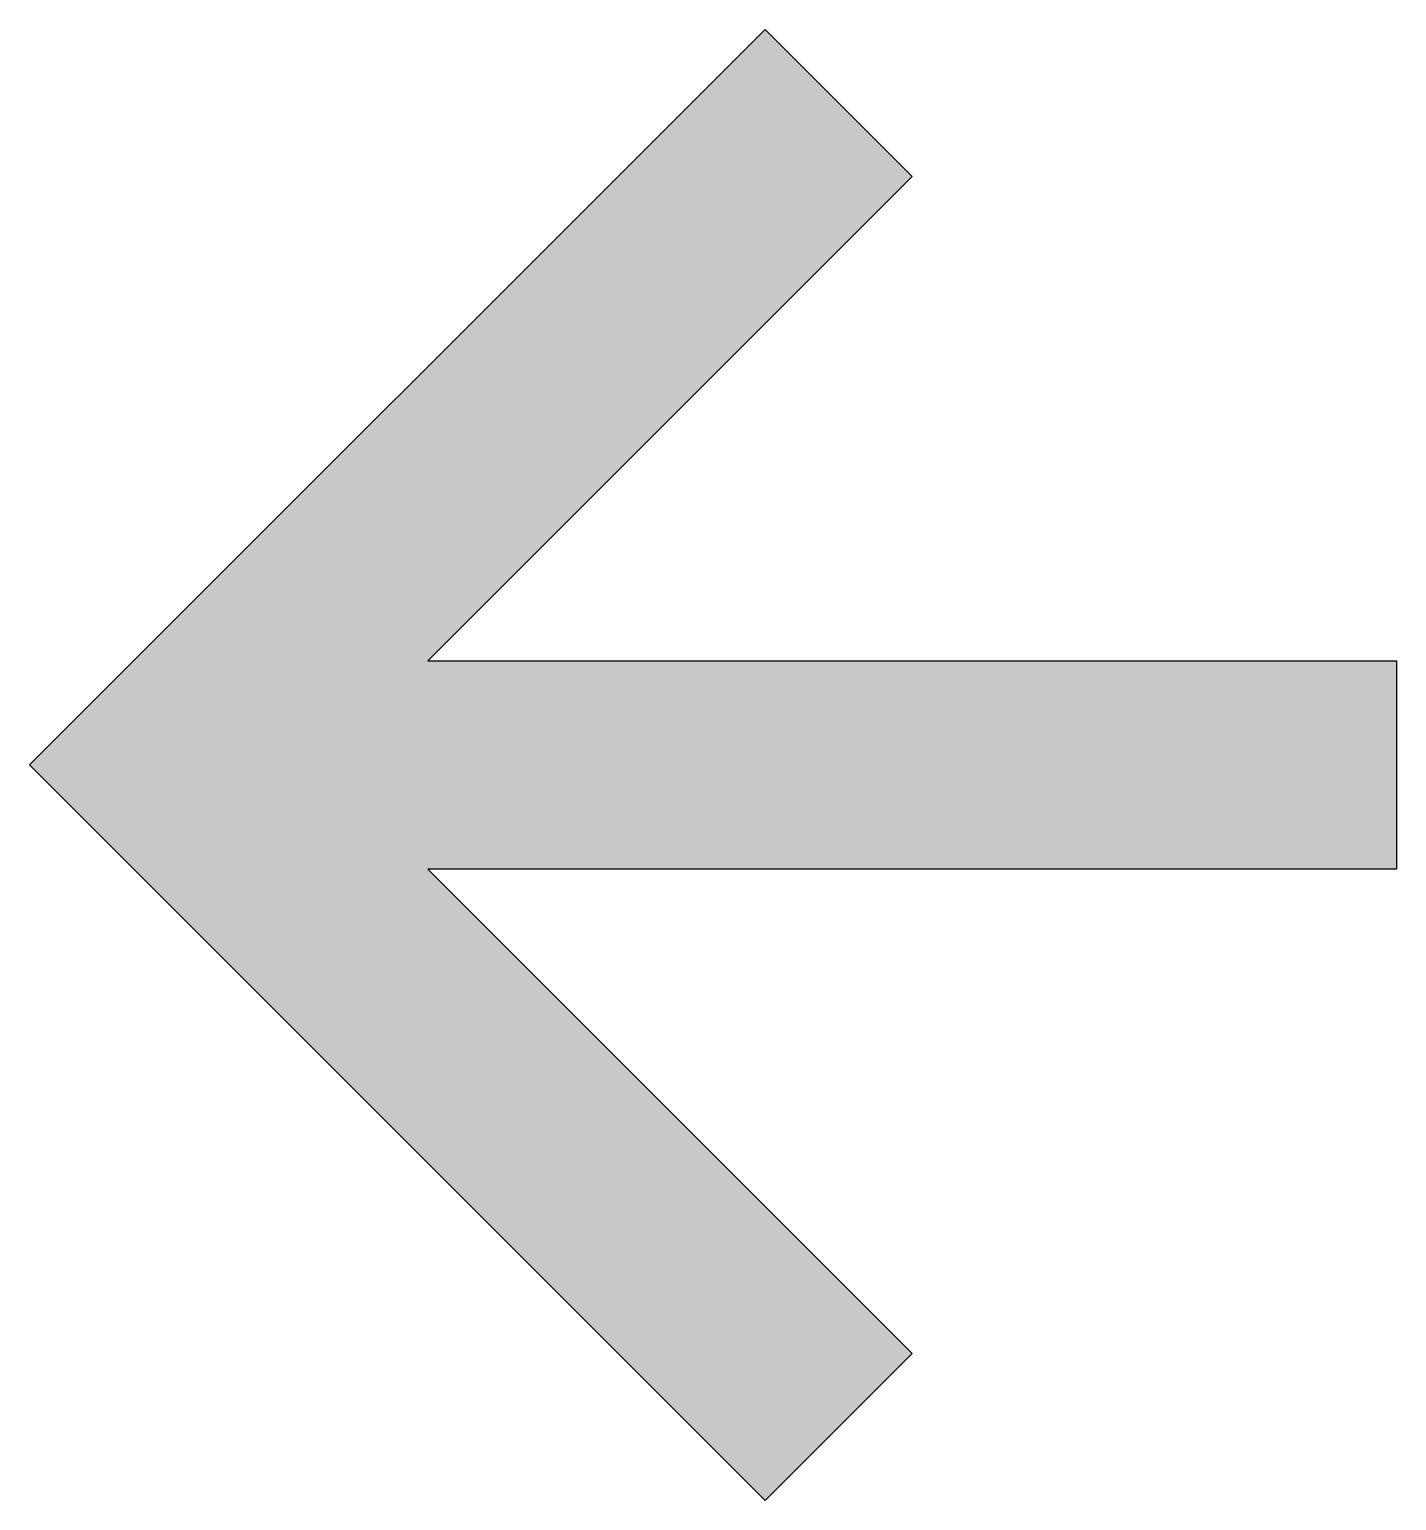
# Model space of a CAD drawing. Header units: millimetres. Extents: x 1203.043 to 1203.543, y -1488.806 to -1488.268.
import ezdxf

# ---------------------------------------------------------------- set-up
doc = ezdxf.new("R2010")
doc.units = ezdxf.units.MM
doc.layers.add('Símbolos_Gráficos', color=1, linetype='Continuous')

msp = doc.modelspace()

# ---------------------------------------------------------------- hatches: boundary and pattern name
at = {"layer": 'Símbolos_Gráficos'}
msp.add_hatch(color=256, dxfattribs=at).paths.add_polyline_path([(1203.04348, -1488.53696), (1203.31251, -1488.26794), (1203.36631, -1488.32175), (1203.18914, -1488.49892), (1203.54348, -1488.49892), (1203.54348, -1488.57501), (1203.18914, -1488.57501), (1203.36631, -1488.75218), (1203.31251, -1488.80599)])

# ---------------------------------------------------------------- linework, layer by layer
at = {"layer": 'Símbolos_Gráficos', "color": 2}
for p, q in [((1203.04348, -1488.53696), (1203.31251, -1488.26794)), ((1203.31251, -1488.26794), (1203.36631, -1488.32175)), ((1203.36631, -1488.32175), (1203.18914, -1488.49892)), ((1203.18914, -1488.49892), (1203.54348, -1488.49892)), ((1203.54348, -1488.49892), (1203.54348, -1488.57501)), ((1203.31251, -1488.80599), (1203.04348, -1488.53696)), ((1203.54348, -1488.57501), (1203.18914, -1488.57501)), ((1203.18914, -1488.57501), (1203.36631, -1488.75218)), ((1203.36631, -1488.75218), (1203.31251, -1488.80599))]:
    msp.add_line(p, q, dxfattribs=at)

doc.saveas('drawing.dxf')
